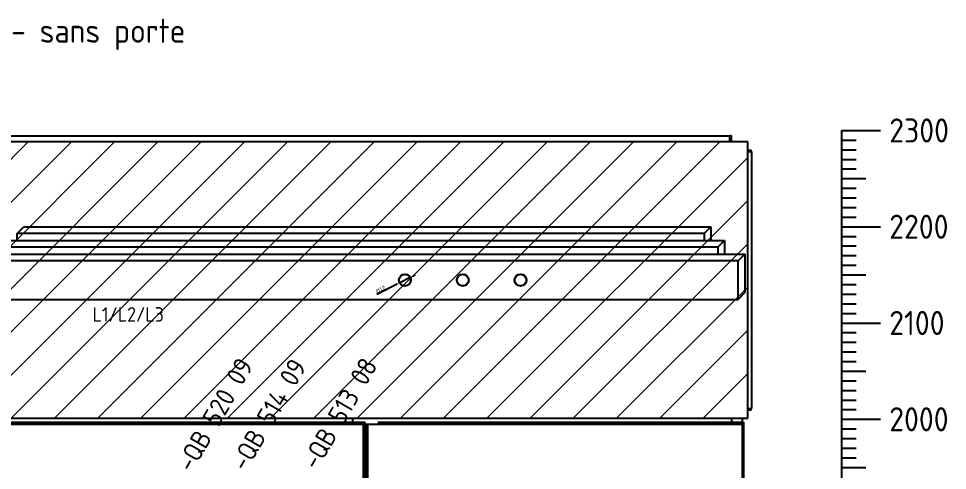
# Model space of a CAD drawing. Header units: millimetres. Extents: x 0 to 69574, y -5 to 41746.
# Drawn here: x 32430 to 33394, y 12714 to 13183 of the extents above; entities that cross this region are included whole.
import ezdxf
from ezdxf.enums import TextEntityAlignment as Align

# ---------------------------------------------------------------- set-up
doc = ezdxf.new("R2010")
doc.units = ezdxf.units.MM
doc.set_wipeout_variables(frame=1)
doc.layers.add('! NO PLOT !', color=7, linetype='Continuous', true_color=0xff75dd, plot=False)
doc.layers.add('000-PI-Oprema', color=30, linetype='Continuous', lineweight=5)
for name, color, linetype in [('000-PI-ORMAR', 2, 'Continuous'), ('000-PI_TEXT', 7, 'Continuous'), ('004-PI-DIN Šina', 3, 'Continuous')]:
    doc.layers.add(name, color=color, linetype=linetype)
doc.styles.add('PI0', font='isocpeur.ttf', dxfattribs={"width": 0.9})
doc.styles.get("Standard").update_dxf_attribs({"font": 'arial.ttf'})
doc.dimstyles.new('ISO-25', dxfattribs={"dimtxt": 4, "dimasz": 3, "dimexe": 1.25, "dimexo": 0.625, "dimtad": 1, "dimtxsty": 'Standard', "dimcen": 3, "dimadec": 0, "dimazin": 0, "dimtfac": 1, "dimtmove": 0, "dimatfit": 3, "dimfxl": 1, "dimarcsym": 0})

# ---------------------------------------------------------------- blocks, each defined once
blk = doc.blocks.new('800mm bez ploce')
at = {"layer": '000-PI-ORMAR'}
for p, q in [((47905.01, 47283.97), (47881.01, 47283.97)), ((47881.01, 47283.97), (47881.01, 47281.07)), ((47899.01, 47290.57), (47887.01, 47290.57)), ((47905.01, 47281.07), (47905.01, 47283.97)), ((47921.52, 47274.57), (47129.52, 47274.57)), ((47141.76, 47281.07), (47909.26, 47281.07)), ((47141.76, 47277.07), (47909.26, 47277.07)), ((47141.76, 47275.57), (47909.26, 47275.57)), ((47909.26, 47274.57), (47909.26, 47281.07)), ((47909.26, 47277.07), (47921.51, 47277.07)), ((47909.26, 47275.57), (47920.01, 47275.57)), ((47920.01, 47275.57), (47920.01, 47274.57)), ((47920.01, 47274.57), (47920.01, 45290.07)), ((47921.51, 47277.07), (47921.51, 47274.57)), ((47921.51, 47274.57), (47921.51, 45290.07)), ((47921.52, 45290.07), (47921.52, 47274.57))]:
    blk.add_line(p, q, dxfattribs=at)
for centre, start, end in [((47893.41, 47281.37), 124.82083, 166.60542), ((47892.62, 47281.37), 13.39458, 55.17917)]:
    blk.add_arc(centre, 11.2, start, end, dxfattribs=at)
blk = doc.blocks.new('skala_2300')
for p, q in [((0, 1400), (0, 2300)), ((0, 2300), (40, 2300)), ((0, 2290), (15, 2290)), ((0, 2280), (15, 2280)), ((0, 2270), (15, 2270)), ((0, 2260), (15, 2260)), ((0, 2250), (25, 2250)), ((0, 2240), (15, 2240)), ((0, 2230), (15, 2230)), ((0, 2220), (15, 2220)), ((0, 2210), (15, 2210)), ((0, 2200), (40, 2200)), ((0, 2190), (15, 2190)), ((0, 2180), (15, 2180)), ((0, 2170), (15, 2170)), ((0, 2160), (15, 2160)), ((0, 2150), (25, 2150)), ((0, 2140), (15, 2140)), ((0, 2130), (15, 2130)), ((0, 2120), (15, 2120)), ((0, 2110), (15, 2110)), ((0, 2100), (40, 2100)), ((0, 2090), (15, 2090)), ((0, 2080), (15, 2080)), ((0, 2070), (15, 2070)), ((0, 2060), (15, 2060)), ((0, 2050), (25, 2050)), ((0, 2040), (15, 2040)), ((0, 2030), (15, 2030)), ((0, 2020), (15, 2020)), ((0, 2010), (15, 2010)), ((0, 2000), (40, 2000)), ((0, 2000), (40, 2000)), ((0, 1990), (15, 1990)), ((0, 1980), (15, 1980)), ((0, 1970), (15, 1970)), ((0, 1960), (15, 1960)), ((0, 1950), (25, 1950))]:
    blk.add_line(p, q)
at = {"style": 'PI0', "width": 0.9}
for s, p in [('2300', (49.19, 2300)), ('2200', (49.19, 2200)), ('2100', (49.19, 2100)), ('2000', (49.19, 2000))]:
    blk.add_text(s, height=25, dxfattribs=at).set_placement(p, align=Align.MIDDLE_LEFT)
blk = doc.blocks.new('*U1468')
at = {"layer": '004-PI-DIN Šina', "ltscale": 0.25}
for radius in [6.25, 6]:
    blk.add_circle((0, 0), radius, dxfattribs=at)
blk = doc.blocks.new('*U1467')
at = {"layer": '004-PI-DIN Šina', "color": 0, "linetype": 'ByBlock', "lineweight": -2, "transparency": 16777216}
for p in [(0, 0), (60, 0), (120, 0)]:
    blk.add_blockref('*U1468', p, dxfattribs=at)
blk = doc.blocks.new('*D1469')
at = {"layer": '004-PI-DIN Šina', "color": 0, "lineweight": -2, "ltscale": 0.25, "transparency": 16777216}
for p, q in [((43131.57, 9143.72), (43134.25, 9145.07)), ((43094.31, 9125), (43115.48, 9135.64)), ((43128.89, 9142.38), (43118.17, 9136.99))]:
    blk.add_line(p, q, dxfattribs=at)
at = {"layer": '004-PI-DIN Šina', "color": 0, "ltscale": 0.25, "transparency": 16777216}
for points in [[(43131.34, 9144.17), (43131.79, 9143.28), (43128.89, 9142.38)], [(43115.26, 9136.09), (43115.71, 9135.19), (43118.17, 9136.99)]]:
    blk.add_solid(points, dxfattribs=at)
at = {"layer": 'Defpoints', "color": 0, "ltscale": 0.25, "transparency": 16777216}
for p in [(43118.17, 9136.99), (43128.89, 9142.38)]:
    blk.add_point(p, dxfattribs=at)
at = {"layer": '004-PI-DIN Šina', "color": 0, "ltscale": 0.25, "transparency": 16777216, "insert": (43098.11, 9130.02), "char_height": 4, "attachment_point": 5, "rotation": 26.6823}
blk.add_mtext('∅12', dxfattribs=at)
blk = doc.blocks.new('800MM KROV')
at = {"layer": '000-PI-Oprema', "ltscale": 0.25, "transparency": 33554508}
h = blk.add_hatch(dxfattribs=at)
h.set_pattern_fill('ANSI31', color=256, scale=10)
h.set_pattern_definition([(45, (-2864.576, -32441.85), (-22.45064, 22.45064), [])])
h.paths.add_polyline_path([(43479.526, 9283.182), (42687.526, 9283.182), (42687.526, 8996.182), (43479.526, 8996.182)])
at = {"layer": '000-PI-Oprema', "ltscale": 0.01}
blk.add_lwpolyline([(42687.526, 8996.182), (42687.526, 9283.182), (43479.526, 9283.182), (43479.526, 8996.182)], close=True, dxfattribs=at)
at = {"layer": '000-PI-ORMAR'}
for p, q in [((42704.526, 9289.682), (42728.026, 9289.682)), ((42704.526, 9289.182), (42704.526, 9289.682)), ((42704.526, 9283.182), (42704.526, 9289.182)), ((42728.026, 9289.682), (43461.026, 9289.682)), ((43462.526, 9289.682), (43461.026, 9289.682)), ((43461.026, 9283.182), (43461.026, 9289.682)), ((43461.026, 9289.182), (43461.026, 9283.182)), ((43462.526, 9283.182), (43462.526, 9289.682)), ((42687.526, 9283.182), (42687.526, 8996.182)), ((43479.526, 9283.182), (42687.526, 9283.182)), ((43479.526, 8996.182), (43479.526, 9283.182)), ((42683.776, 9273.182), (42687.526, 9273.182)), ((42683.776, 9273.182), (42683.776, 9006.182)), ((42684.026, 9274.682), (42687.526, 9274.682)), ((42684.026, 9274.682), (42684.026, 9273.182)), ((42686.526, 9273.182), (42686.526, 9274.682)), ((43479.526, 9274.682), (43483.026, 9274.682)), ((43479.526, 9273.182), (43483.276, 9273.182)), ((43480.526, 9273.182), (43480.526, 9274.682)), ((43483.026, 9273.182), (43483.026, 9274.682)), ((43483.276, 9273.182), (43483.276, 9006.182)), ((42683.776, 9006.182), (42687.526, 9006.182)), ((42684.026, 9006.182), (42684.026, 9004.682)), ((42687.526, 9004.682), (42684.026, 9004.682)), ((42686.526, 9006.182), (42686.526, 9004.682)), ((43479.526, 9006.182), (43483.276, 9006.182)), ((43483.026, 9004.682), (43479.526, 9004.682)), ((43480.526, 9006.182), (43480.526, 9004.682)), ((43483.026, 9004.682), (43483.026, 9006.182)), ((42687.526, 8996.182), (43479.526, 8996.182)), ((42704.526, 8996.182), (42704.526, 8989.682)), ((42704.526, 8989.682), (42706.026, 8989.682)), ((42706.026, 8990.182), (42706.026, 8996.182)), ((42706.026, 8996.182), (42706.026, 8989.682)), ((43439.026, 8989.682), (42706.026, 8989.682)), ((43462.526, 8989.682), (43439.026, 8989.682)), ((43462.526, 8996.182), (43462.526, 8990.182)), ((43462.526, 8990.182), (43462.526, 8989.682))]:
    blk.add_line(p, q, dxfattribs=at)
at = {"layer": '004-PI-DIN Šina', "ltscale": 0.25}
for p, q in [((42720.811, 9187.966), (42727.882, 9195.037)), ((42727.882, 9195.037), (43441.242, 9195.037)), ((43434.171, 9187.966), (43441.242, 9195.037)), ((43441.242, 9195.037), (43441.242, 9180.895)), ((43434.171, 9187.966), (43434.171, 9180.895)), ((42706.668, 9173.824), (42713.739, 9180.895)), ((42713.739, 9180.895), (43455.384, 9180.895)), ((43448.313, 9173.824), (43455.384, 9180.895)), ((43448.313, 9173.824), (43448.313, 9166.753)), ((43455.384, 9180.895), (43455.384, 9166.753)), ((42692.526, 9159.682), (42699.597, 9166.753)), ((42699.597, 9166.753), (43476.597, 9166.753)), ((43469.526, 9159.682), (43476.597, 9166.753)), ((43476.597, 9166.753), (43476.597, 9126.753)), ((43469.526, 9119.682), (43476.597, 9126.753))]:
    blk.add_line(p, q, dxfattribs=at)
at = {"layer": '004-PI-DIN Šina'}
for p, q in [((42720.811, 9180.895), (42720.811, 9187.966)), ((43434.171, 9187.966), (42720.811, 9187.966)), ((42706.668, 9166.753), (42706.668, 9173.824)), ((43448.313, 9173.824), (42706.668, 9173.824)), ((43469.526, 9159.682), (42692.526, 9159.682)), ((42692.526, 9119.682), (42692.526, 9159.682)), ((43469.526, 9119.682), (43469.526, 9159.682)), ((42692.526, 9119.682), (43469.526, 9119.682))]:
    blk.add_line(p, q, dxfattribs=at)
blk.add_blockref('*U1467', (43123.526, 9139.682), dxfattribs=at)
at = {"layer": '000-PI_TEXT', "ltscale": 0.01, "insert": (42799.159, 9111.543), "char_height": 15, "width": 286.2, "attachment_point": 1, "style": 'PI0'}
blk.add_mtext('{\\fISOCPEUR|b0|i0|c238|p34;L1/L2/L3}', dxfattribs=at)
at = {"layer": '004-PI-DIN Šina', "ltscale": 0.25}
dim = blk.add_diameter_dim_2p(p1=(43128.887, 9142.376), p2=(43118.165, 9136.987), dimstyle='ISO-25', dxfattribs=at)
dim.commit()
dim.dimension.update_dxf_attribs({"geometry": '*D1469', "text_midpoint": (43099.354, 9127.533), "dimtype": 163})

msp = doc.modelspace()

# ---------------------------------------------------------------- linework, layer by layer
at = {"layer": '000-PI-ORMAR'}
for p, q in [((31803.138, 12767.904), (33183.124, 12767.904)), ((32790.552, 12761.404), (32790.552, 10776.904)), ((33182.564, 12761.404), (32790.564, 12761.404)), ((32792.052, 12761.404), (32792.052, 10776.904)), ((32792.064, 10776.904), (32792.064, 12761.404)), ((32802.802, 12763.904), (33170.302, 12763.904)), ((32802.802, 12762.404), (33170.302, 12762.404)), ((33169.552, 12761.404), (33146.052, 12761.404)), ((33170.302, 12763.904), (33182.552, 12763.904)), ((33170.302, 12762.404), (33181.052, 12762.404)), ((33181.052, 12767.904), (33181.052, 12761.404)), ((33181.052, 12761.404), (33181.052, 10776.904)), ((33182.552, 12763.904), (33182.552, 12761.404)), ((33182.552, 12761.404), (33182.552, 10776.904)), ((33182.564, 10776.904), (33182.564, 12761.404))]:
    msp.add_line(p, q, dxfattribs=at)

# ---------------------------------------------------------------- block references
msp.add_blockref('skala_2300', (33284.636, 10766.904))
at = {"layer": '000-PI-Oprema', "ltscale": 0.25}
msp.add_blockref('800mm bez ploce', (-15132.372, -34513.162), dxfattribs=at)

# ---------------------------------------------------------------- texts
at = {"layer": '! NO PLOT !', "style": 'PI0', "width": 0.9}
msp.add_text('Vue de face - sans porte', height=25, dxfattribs=at).set_placement((32418.064, 13166.792), align=Align.MIDDLE)

# ---------------------------------------------------------------- next in the draw order: wipeouts: each hides what was drawn before it
msp.add_wipeout([(32394.916, 13054.973), (33186.916, 13054.973), (33186.916, 12767.973), (32394.916, 12767.973)])

# ---------------------------------------------------------------- next in the draw order: block references
at = {"layer": '000-PI-ORMAR'}
msp.add_blockref('800MM KROV', (-10292.61, 3771.791), dxfattribs=at)

# ---------------------------------------------------------------- next in the draw order: texts
at = {"layer": '000-PI_TEXT', "style": 'PI0', "width": 0.9}
for s, p in [('-QB 520 09', (32647.263, 12763.632)), ('-QB 514 09', (32702.966, 12763.632)), ('-QB 513 08', (32776.71, 12764.922))]:
    msp.add_text(s, height=20, rotation=60, dxfattribs=at).set_placement(p, align=Align.BOTTOM_CENTER)

doc.saveas('drawing.dxf')
